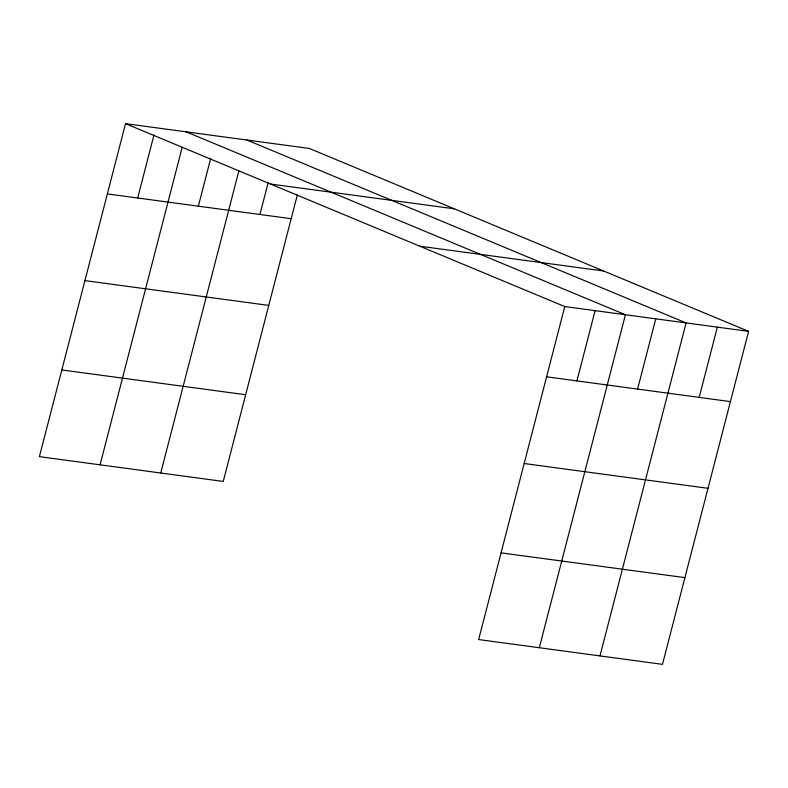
<?xml version="1.0" encoding="UTF-8"?>
<svg xmlns="http://www.w3.org/2000/svg" width="788" height="788" viewBox="0 0 788 788"><rect width="100%" height="100%" fill="white"/><g stroke="black" fill="none" stroke-linecap="round" stroke-linejoin="round"><path stroke-width="1.18" d="M125.519 123.657L564.76 306.562L478.651 639.551L662.481 664.343L748.6 331.354L309.349 148.449L125.519 123.657L39.4 456.646L223.24 481.438L297.342 194.882M137.683 198.005L154.005 134.896M100.066 464.831L182.176 147.317M198.349 206.18L210.662 158.555M160.732 473.007L238.843 170.976M259.932 214.484L268.245 182.333M576.924 380.909L595.098 310.649M539.317 647.736L625.426 314.747L186.185 131.842M637.59 389.085L655.764 318.835M599.983 655.911L686.092 322.922L246.851 140.018M699.183 397.388L717.346 327.138M270.471 184.018L454.302 208.81M107.345 193.917L291.186 218.7M419.817 246.201L603.647 270.993M564.76 306.562L748.6 331.354M84.927 280.617L268.757 305.399M546.596 376.812L730.427 401.604M61.819 369.946L245.659 394.739M524.168 463.521L708.008 488.304M501.07 552.851L684.91 577.634"/></g></svg>
